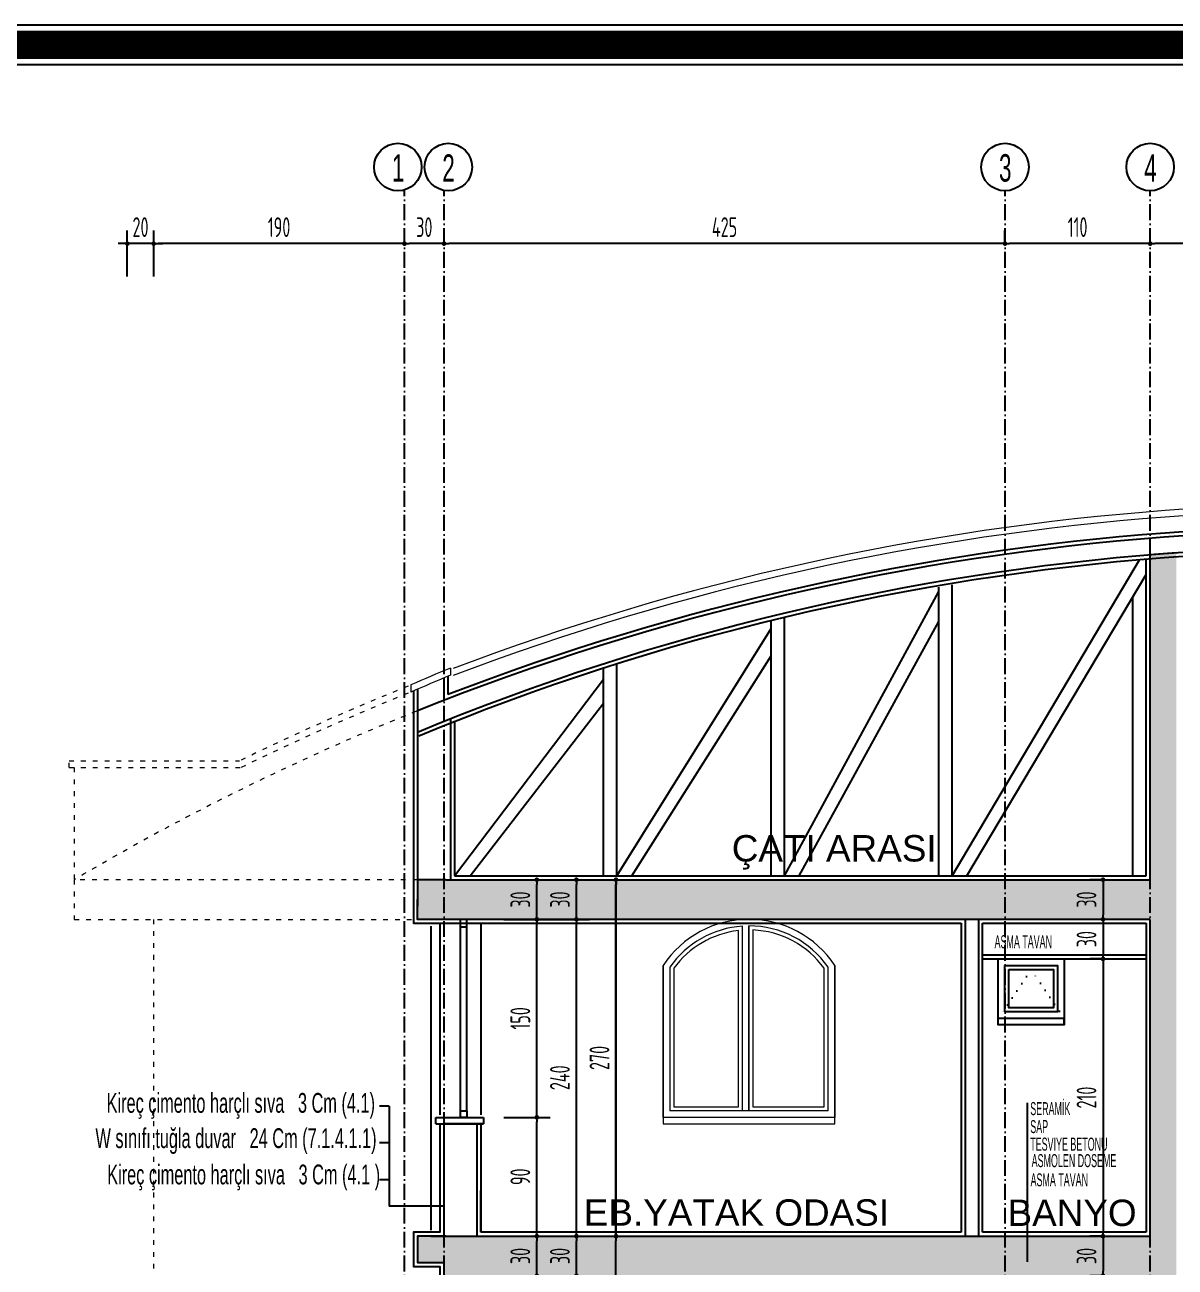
# Model space of a CAD drawing. Extents: x 41749 to 92598, y -24291 to 29432.
# Drawn here: x 71913 to 72785, y -22332 to -21391 of the extents above; entities that cross this region are included whole.
import ezdxf

# ---------------------------------------------------------------- set-up
doc = ezdxf.new("R2010")
doc.units = 0
doc.header["$MEASUREMENT"] = 0
doc.header["$PDMODE"] = 3
for name, pattern in [('ACAD_ISO03W100', [30, 12, -18]), ('ACAD_ISO10W100', [18, 12, -3, 0, -3]), ('DOT', [6.35, 0, -6.35])]:
    doc.linetypes.add(name, pattern=pattern)
doc.layers.get('0').update_dxf_attribs({"linetype": 'CONTINUOUS'})
doc.layers.get('Defpoints').update_dxf_attribs({"linetype": 'CONTINUOUS'})
for name, color, linetype in [('ADAKENARI', 7, 'CONTINUOUS'), ('AKS', 10, 'CONTINUOUS'), ('CAM', 12, 'CONTINUOUS'), ('DUVAR', 6, 'CONTINUOUS'), ('İÇ ÖLÇÜ', 95, 'CONTINUOUS'), ('KAPEN', 83, 'CONTINUOUS'), ('KOLON', 5, 'CONTINUOUS'), ('MAHAL', 21, 'CONTINUOUS'), ('MERBAS', 231, 'CONTINUOUS'), ('MERDIVEN', 3, 'CONTINUOUS'), ('OLCU', 3, 'CONTINUOUS'), ('P', 7, 'DOT'), ('SIVA', 7, 'CONTINUOUS'), ('SıVA', 7, 'CONTINUOUS'), ('tar', 12, 'CONTINUOUS'), ('YAZI', 7, 'CONTINUOUS')]:
    doc.layers.add(name, color=color, linetype=linetype)
for name, color, linetype, lineweight in [('KAPI-ACILIM1', 13, 'ACAD_ISO03W100', 20), ('KAPI-GOR', 153, 'CONTINUOUS', 15), ('Yazı 1_20', 7, 'CONTINUOUS', 25)]:
    doc.layers.add(name, color=color, linetype=linetype, lineweight=lineweight)
doc.styles.add('ARIALNARROW', font='ARIALN.TTF')
doc.styles.add('mahal', font='arial.ttf', dxfattribs={"height": 70})
doc.styles.add('OLCU', font='isocpeur.ttf', dxfattribs={"width": 0.59})
doc.dimstyles.new('OLCU3', dxfattribs={"dimscale": 0.5, "dimtxt": 30, "dimasz": 7, "dimexe": 20, "dimexo": 0, "dimgap": 10, "dimtad": 1, "dimdec": 4, "dimrnd": 0.5, "dimdsep": 46, "dimtxsty": 'OLCU', "dimblk1": 'DOT', "dimblk2": 'DOT', "dimsah": 1, "dimcen": 0.09, "dimclrt": 4, "dimadec": 0, "dimazin": 0, "dimtfac": 1, "dimtdec": 4, "dimtix": 1, "dimtmove": 2, "dimatfit": 3, "dimfxl": 0, "dimtolj": 1, "dimtzin": 0, "dimarcsym": 0})

# ---------------------------------------------------------------- blocks, each defined once
blk = doc.blocks.new('DOT')
at = {"color": 0, "linetype": 'ByBlock'}
blk.add_line((-0.5, 0), (-1, 0), dxfattribs=at)
at = {"color": 0, "linetype": 'ByBlock', "const_width": 0.5}
blk.add_lwpolyline([(-0.25, 0, 1), (0.25, 0, 1)], format="xyb", close=True, dxfattribs=at)
blk = doc.blocks.new('*D25')
at = {"layer": 'Defpoints', "color": 0, "transparency": 16777216}
for p in [(72292.62, -22308.23), (72300.89, -22308.23), (72248.4, -22338.23)]:
    blk.add_point(p, dxfattribs=at)
at = {"layer": 'İÇ ÖLÇÜ', "color": 0, "lineweight": -2, "transparency": 16777216}
for p, q in [((72300.77, -22308.23), (72310.89, -22308.23)), ((72300.89, -22334.73), (72300.89, -22311.73)), ((72300.77, -22338.23), (72310.89, -22338.23))]:
    blk.add_line(p, q, dxfattribs=at)
at = {"layer": 'İÇ ÖLÇÜ', "color": 0, "lineweight": -2, "transparency": 16777216, "xscale": 3.5, "yscale": 3.5, "zscale": 3.5}
for p, rotation in [((72300.89, -22308.23), 90), ((72300.89, -22338.23), 270)]:
    blk.add_blockref('DOT', p, dxfattribs=dict(at, rotation=rotation))
at = {"layer": 'İÇ ÖLÇÜ', "color": 4, "transparency": 16777216, "insert": (72288.39, -22323.23), "char_height": 15, "attachment_point": 5, "rotation": 90, "style": 'OLCU'}
blk.add_mtext('\\A1;30', dxfattribs=at)
blk = doc.blocks.new('*D26')
at = {"layer": 'Defpoints', "color": 0, "transparency": 16777216}
for p in [(72326.19, -22308.23), (72330.89, -22308.23), (72267.49, -22338.23)]:
    blk.add_point(p, dxfattribs=at)
at = {"layer": 'İÇ ÖLÇÜ', "color": 0, "lineweight": -2, "transparency": 16777216}
for p, q in [((72330.77, -22308.23), (72340.89, -22308.23)), ((72330.89, -22334.73), (72330.89, -22311.73)), ((72330.77, -22338.23), (72340.89, -22338.23))]:
    blk.add_line(p, q, dxfattribs=at)
at = {"layer": 'İÇ ÖLÇÜ', "color": 0, "lineweight": -2, "transparency": 16777216, "xscale": 3.5, "yscale": 3.5, "zscale": 3.5}
for p, rotation in [((72330.89, -22308.23), 90), ((72330.89, -22338.23), 270)]:
    blk.add_blockref('DOT', p, dxfattribs=dict(at, rotation=rotation))
at = {"layer": 'İÇ ÖLÇÜ', "color": 4, "transparency": 16777216, "insert": (72318.39, -22323.23), "char_height": 15, "attachment_point": 5, "rotation": 90, "style": 'OLCU'}
blk.add_mtext('\\A1;30', dxfattribs=at)
blk = doc.blocks.new('*D33')
at = {"layer": 'Defpoints', "color": 0, "transparency": 16777216}
for p in [(72267.49, -22068.23), (72330.89, -22068.23), (72267.49, -22308.23)]:
    blk.add_point(p, dxfattribs=at)
at = {"layer": 'İÇ ÖLÇÜ', "color": 0, "lineweight": -2, "transparency": 16777216}
for p, q in [((72305.89, -22068.23), (72340.89, -22068.23)), ((72330.89, -22304.73), (72330.89, -22071.73)), ((72305.89, -22308.23), (72340.89, -22308.23))]:
    blk.add_line(p, q, dxfattribs=at)
at = {"layer": 'İÇ ÖLÇÜ', "color": 0, "lineweight": -2, "transparency": 16777216, "xscale": 3.5, "yscale": 3.5, "zscale": 3.5}
for p, rotation in [((72330.89, -22068.23), 90), ((72330.89, -22308.23), 270)]:
    blk.add_blockref('DOT', p, dxfattribs=dict(at, rotation=rotation))
at = {"layer": 'İÇ ÖLÇÜ', "color": 4, "transparency": 16777216, "insert": (72318.39, -22188.23), "char_height": 15, "attachment_point": 5, "rotation": 90, "style": 'OLCU'}
blk.add_mtext('\\A1;240', dxfattribs=at)
blk = doc.blocks.new('*D34')
at = {"layer": 'Defpoints', "color": 0, "transparency": 16777216}
for p in [(72297.49, -22038.23), (72360.89, -22038.23), (72297.49, -22308.23)]:
    blk.add_point(p, dxfattribs=at)
at = {"layer": 'İÇ ÖLÇÜ', "color": 0, "lineweight": -2, "transparency": 16777216}
for p, q in [((72335.89, -22038.23), (72370.89, -22038.23)), ((72360.89, -22304.73), (72360.89, -22041.73)), ((72335.89, -22308.23), (72370.89, -22308.23))]:
    blk.add_line(p, q, dxfattribs=at)
at = {"layer": 'İÇ ÖLÇÜ', "color": 0, "lineweight": -2, "transparency": 16777216, "xscale": 3.5, "yscale": 3.5, "zscale": 3.5}
for p, rotation in [((72360.89, -22038.23), 90), ((72360.89, -22308.23), 270)]:
    blk.add_blockref('DOT', p, dxfattribs=dict(at, rotation=rotation))
at = {"layer": 'İÇ ÖLÇÜ', "color": 4, "transparency": 16777216, "insert": (72348.39, -22173.23), "char_height": 15, "attachment_point": 5, "rotation": 90, "style": 'OLCU'}
blk.add_mtext('\\A1;270', dxfattribs=at)
blk = doc.blocks.new('*D35')
at = {"layer": 'Defpoints', "color": 0, "transparency": 16777216}
for p in [(72244.92, -22218.23), (72300.89, -22218.23), (72237.49, -22308.23)]:
    blk.add_point(p, dxfattribs=at)
at = {"layer": 'İÇ ÖLÇÜ', "color": 0, "lineweight": -2, "transparency": 16777216}
for p, q in [((72275.89, -22218.23), (72310.89, -22218.23)), ((72300.89, -22304.73), (72300.89, -22221.73)), ((72275.89, -22308.23), (72310.89, -22308.23))]:
    blk.add_line(p, q, dxfattribs=at)
at = {"layer": 'İÇ ÖLÇÜ', "color": 0, "lineweight": -2, "transparency": 16777216, "xscale": 3.5, "yscale": 3.5, "zscale": 3.5}
for p, rotation in [((72300.89, -22218.23), 90), ((72300.89, -22308.23), 270)]:
    blk.add_blockref('DOT', p, dxfattribs=dict(at, rotation=rotation))
at = {"layer": 'İÇ ÖLÇÜ', "color": 4, "transparency": 16777216, "insert": (72288.39, -22263.23), "char_height": 15, "attachment_point": 5, "rotation": 90, "style": 'OLCU'}
blk.add_mtext('\\A1;90', dxfattribs=at)
blk = doc.blocks.new('*D36')
at = {"layer": 'Defpoints', "color": 0, "transparency": 16777216}
for p in [(72248.4, -22068.23), (72300.89, -22068.23), (72244.92, -22218.23)]:
    blk.add_point(p, dxfattribs=at)
at = {"layer": 'İÇ ÖLÇÜ', "color": 0, "lineweight": -2, "transparency": 16777216}
for p, q in [((72275.89, -22068.23), (72310.89, -22068.23)), ((72300.89, -22214.73), (72300.89, -22071.73)), ((72275.89, -22218.23), (72310.89, -22218.23))]:
    blk.add_line(p, q, dxfattribs=at)
at = {"layer": 'İÇ ÖLÇÜ', "color": 0, "lineweight": -2, "transparency": 16777216, "xscale": 3.5, "yscale": 3.5, "zscale": 3.5}
for p, rotation in [((72300.89, -22068.23), 90), ((72300.89, -22218.23), 270)]:
    blk.add_blockref('DOT', p, dxfattribs=dict(at, rotation=rotation))
at = {"layer": 'İÇ ÖLÇÜ', "color": 4, "transparency": 16777216, "insert": (72288.39, -22143.23), "char_height": 15, "attachment_point": 5, "rotation": 90, "style": 'OLCU'}
blk.add_mtext('\\A1;150', dxfattribs=at)
blk = doc.blocks.new('KASA-2')
for p, q in [((-0.5, -0.5), (-0.5, 0.5)), ((-0.5, 0.5), (0.5, 0.5)), ((0.5, 0.5), (0.5, -0.5)), ((0.5, -0.5), (-0.5, -0.5))]:
    blk.add_line(p, q)
blk = doc.blocks.new('*D37')
at = {"layer": 'Defpoints', "color": 0, "transparency": 16777216}
for p in [(72292.62, -22038.23), (72300.89, -22038.23), (72248.4, -22068.23)]:
    blk.add_point(p, dxfattribs=at)
at = {"layer": 'İÇ ÖLÇÜ', "color": 0, "lineweight": -2, "transparency": 16777216}
for p, q in [((72300.77, -22038.23), (72310.89, -22038.23)), ((72300.89, -22064.73), (72300.89, -22041.73)), ((72300.77, -22068.23), (72310.89, -22068.23))]:
    blk.add_line(p, q, dxfattribs=at)
at = {"layer": 'İÇ ÖLÇÜ', "color": 0, "lineweight": -2, "transparency": 16777216, "xscale": 3.5, "yscale": 3.5, "zscale": 3.5}
for p, rotation in [((72300.89, -22038.23), 90), ((72300.89, -22068.23), 270)]:
    blk.add_blockref('DOT', p, dxfattribs=dict(at, rotation=rotation))
at = {"layer": 'İÇ ÖLÇÜ', "color": 4, "transparency": 16777216, "insert": (72288.39, -22053.23), "char_height": 15, "attachment_point": 5, "rotation": 90, "style": 'OLCU'}
blk.add_mtext('\\A1;30', dxfattribs=at)
blk = doc.blocks.new('*D38')
at = {"layer": 'Defpoints', "color": 0, "transparency": 16777216}
for p in [(72326.19, -22038.23), (72330.89, -22038.23), (72267.49, -22068.23)]:
    blk.add_point(p, dxfattribs=at)
at = {"layer": 'İÇ ÖLÇÜ', "color": 0, "lineweight": -2, "transparency": 16777216}
for p, q in [((72330.77, -22038.23), (72340.89, -22038.23)), ((72330.89, -22064.73), (72330.89, -22041.73)), ((72330.77, -22068.23), (72340.89, -22068.23))]:
    blk.add_line(p, q, dxfattribs=at)
at = {"layer": 'İÇ ÖLÇÜ', "color": 0, "lineweight": -2, "transparency": 16777216, "xscale": 3.5, "yscale": 3.5, "zscale": 3.5}
for p, rotation in [((72330.89, -22038.23), 90), ((72330.89, -22068.23), 270)]:
    blk.add_blockref('DOT', p, dxfattribs=dict(at, rotation=rotation))
at = {"layer": 'İÇ ÖLÇÜ', "color": 4, "transparency": 16777216, "insert": (72318.39, -22053.23), "char_height": 15, "attachment_point": 5, "rotation": 90, "style": 'OLCU'}
blk.add_mtext('\\A1;30', dxfattribs=at)
blk = doc.blocks.new('*D74')
at = {"layer": 'Defpoints', "color": 0, "transparency": 16777216}
for p in [(72340.89, -22308.23), (72360.86, -22308.23), (72338.56, -22578.23)]:
    blk.add_point(p, dxfattribs=at)
at = {"layer": 'İÇ ÖLÇÜ', "color": 0, "lineweight": -2, "transparency": 16777216}
for p, q in [((72360.74, -22308.23), (72370.86, -22308.23)), ((72360.86, -22574.73), (72360.86, -22311.73)), ((72360.74, -22578.23), (72370.86, -22578.23))]:
    blk.add_line(p, q, dxfattribs=at)
at = {"layer": 'İÇ ÖLÇÜ', "color": 0, "lineweight": -2, "transparency": 16777216, "xscale": 3.5, "yscale": 3.5, "zscale": 3.5}
for p, rotation in [((72360.86, -22308.23), 90), ((72360.86, -22578.23), 270)]:
    blk.add_blockref('DOT', p, dxfattribs=dict(at, rotation=rotation))
at = {"layer": 'İÇ ÖLÇÜ', "color": 4, "transparency": 16777216, "insert": (72348.36, -22443.23), "char_height": 15, "attachment_point": 5, "rotation": 90, "style": 'OLCU'}
blk.add_mtext('\\A1;270', dxfattribs=at)
blk = doc.blocks.new('*D75')
at = {"layer": 'Defpoints', "color": 0, "transparency": 16777216}
for p in [(72340.89, -22038.23), (72360.86, -22038.23), (72338.56, -22308.23)]:
    blk.add_point(p, dxfattribs=at)
at = {"layer": 'İÇ ÖLÇÜ', "color": 0, "lineweight": -2, "transparency": 16777216}
for p, q in [((72360.74, -22038.23), (72370.86, -22038.23)), ((72360.86, -22304.73), (72360.86, -22041.73)), ((72360.74, -22308.23), (72370.86, -22308.23))]:
    blk.add_line(p, q, dxfattribs=at)
at = {"layer": 'İÇ ÖLÇÜ', "color": 0, "lineweight": -2, "transparency": 16777216, "xscale": 3.5, "yscale": 3.5, "zscale": 3.5}
for p, rotation in [((72360.86, -22038.23), 90), ((72360.86, -22308.23), 270)]:
    blk.add_blockref('DOT', p, dxfattribs=dict(at, rotation=rotation))
at = {"layer": 'İÇ ÖLÇÜ', "color": 4, "transparency": 16777216, "insert": (72348.36, -22173.23), "char_height": 15, "attachment_point": 5, "rotation": 90, "style": 'OLCU'}
blk.add_mtext('\\A1;270', dxfattribs=at)
blk = doc.blocks.new('*D84')
at = {"layer": 'Defpoints', "color": 0, "transparency": 16777216}
for p in [(72731.58, -22038.23), (72729.9, -22068.23), (72731.58, -22068.23)]:
    blk.add_point(p, dxfattribs=at)
at = {"layer": 'İÇ ÖLÇÜ', "color": 0, "lineweight": -2, "transparency": 16777216}
for p, q in [((72730.02, -22038.23), (72719.9, -22038.23)), ((72729.9, -22041.73), (72729.9, -22064.73)), ((72730.02, -22068.23), (72719.9, -22068.23))]:
    blk.add_line(p, q, dxfattribs=at)
at = {"layer": 'İÇ ÖLÇÜ', "color": 0, "lineweight": -2, "transparency": 16777216, "xscale": 3.5, "yscale": 3.5, "zscale": 3.5}
for p, rotation in [((72729.9, -22038.23), 90), ((72729.9, -22068.23), 270)]:
    blk.add_blockref('DOT', p, dxfattribs=dict(at, rotation=rotation))
at = {"layer": 'İÇ ÖLÇÜ', "color": 4, "transparency": 16777216, "insert": (72717.4, -22053.23), "char_height": 15, "attachment_point": 5, "rotation": 90, "style": 'OLCU'}
blk.add_mtext('\\A1;30', dxfattribs=at)
blk = doc.blocks.new('*D85')
at = {"layer": 'Defpoints', "color": 0, "transparency": 16777216}
for p in [(72731.58, -22068.23), (72729.9, -22098.23), (72738.94, -22098.23)]:
    blk.add_point(p, dxfattribs=at)
at = {"layer": 'İÇ ÖLÇÜ', "color": 0, "lineweight": -2, "transparency": 16777216}
for p, q in [((72730.02, -22068.23), (72719.9, -22068.23)), ((72729.9, -22071.73), (72729.9, -22094.73)), ((72730.02, -22098.23), (72719.9, -22098.23))]:
    blk.add_line(p, q, dxfattribs=at)
at = {"layer": 'İÇ ÖLÇÜ', "color": 0, "lineweight": -2, "transparency": 16777216, "xscale": 3.5, "yscale": 3.5, "zscale": 3.5}
for p, rotation in [((72729.9, -22068.23), 90), ((72729.9, -22098.23), 270)]:
    blk.add_blockref('DOT', p, dxfattribs=dict(at, rotation=rotation))
at = {"layer": 'İÇ ÖLÇÜ', "color": 4, "transparency": 16777216, "insert": (72717.4, -22083.23), "char_height": 15, "attachment_point": 5, "rotation": 90, "style": 'OLCU'}
blk.add_mtext('\\A1;30', dxfattribs=at)
blk = doc.blocks.new('*D86')
at = {"layer": 'Defpoints', "color": 0, "transparency": 16777216}
for p in [(72738.94, -22098.23), (72729.9, -22308.23), (72750.37, -22308.23)]:
    blk.add_point(p, dxfattribs=at)
at = {"layer": 'İÇ ÖLÇÜ', "color": 0, "lineweight": -2, "transparency": 16777216}
for p, q in [((72730.02, -22098.23), (72719.9, -22098.23)), ((72729.9, -22101.73), (72729.9, -22304.73)), ((72730.02, -22308.23), (72719.9, -22308.23))]:
    blk.add_line(p, q, dxfattribs=at)
at = {"layer": 'İÇ ÖLÇÜ', "color": 0, "lineweight": -2, "transparency": 16777216, "xscale": 3.5, "yscale": 3.5, "zscale": 3.5}
for p, rotation in [((72729.9, -22098.23), 90), ((72729.9, -22308.23), 270)]:
    blk.add_blockref('DOT', p, dxfattribs=dict(at, rotation=rotation))
at = {"layer": 'İÇ ÖLÇÜ', "color": 4, "transparency": 16777216, "insert": (72717.4, -22203.23), "char_height": 15, "attachment_point": 5, "rotation": 90, "style": 'OLCU'}
blk.add_mtext('\\A1;210', dxfattribs=at)
blk = doc.blocks.new('*D87')
at = {"layer": 'Defpoints', "color": 0, "transparency": 16777216}
for p in [(72731.58, -22308.23), (72729.9, -22338.23), (72731.58, -22338.23)]:
    blk.add_point(p, dxfattribs=at)
at = {"layer": 'İÇ ÖLÇÜ', "color": 0, "lineweight": -2, "transparency": 16777216}
for p, q in [((72730.02, -22308.23), (72719.9, -22308.23)), ((72729.9, -22311.73), (72729.9, -22334.73)), ((72730.02, -22338.23), (72719.9, -22338.23))]:
    blk.add_line(p, q, dxfattribs=at)
at = {"layer": 'İÇ ÖLÇÜ', "color": 0, "lineweight": -2, "transparency": 16777216, "xscale": 3.5, "yscale": 3.5, "zscale": 3.5}
for p, rotation in [((72729.9, -22308.23), 90), ((72729.9, -22338.23), 270)]:
    blk.add_blockref('DOT', p, dxfattribs=dict(at, rotation=rotation))
at = {"layer": 'İÇ ÖLÇÜ', "color": 4, "transparency": 16777216, "insert": (72717.4, -22323.23), "char_height": 15, "attachment_point": 5, "rotation": 90, "style": 'OLCU'}
blk.add_mtext('\\A1;30', dxfattribs=at)
blk = doc.blocks.new('*D1854')
at = {"layer": 'Defpoints', "color": 0, "transparency": 16777216}
for p in [(72765.62, -21556.42), (72765.62, -21556.42), (72945.62, -21556.42)]:
    blk.add_point(p, dxfattribs=at)
at = {"layer": 'OLCU', "color": 0, "lineweight": -2, "transparency": 16777216}
for p, q in [((72765.62, -21556.42), (72765.62, -21546.42)), ((72942.12, -21556.42), (72769.12, -21556.42)), ((72945.62, -21556.42), (72945.62, -21566.42))]:
    blk.add_line(p, q, dxfattribs=at)
at = {"layer": 'OLCU', "color": 0, "lineweight": -2, "transparency": 16777216, "xscale": 3.5, "yscale": 3.5, "zscale": 3.5, "rotation": 180}
blk.add_blockref('DOT', (72765.62, -21556.42), dxfattribs=at)
at = {"layer": 'OLCU', "color": 0, "lineweight": -2, "transparency": 16777216, "xscale": 3.5, "yscale": 3.5, "zscale": 3.5}
blk.add_blockref('DOT', (72945.62, -21556.42), dxfattribs=at)
at = {"layer": 'OLCU', "color": 4, "transparency": 16777216, "insert": (72855.62, -21543.92), "char_height": 15, "attachment_point": 5, "style": 'OLCU'}
blk.add_mtext('\\A1;180', dxfattribs=at)
blk = doc.blocks.new('*D1855')
at = {"layer": 'Defpoints', "color": 0, "transparency": 16777216}
for p in [(72655.62, -21556.42), (72655.62, -21556.42), (72765.62, -21556.42)]:
    blk.add_point(p, dxfattribs=at)
at = {"layer": 'OLCU', "color": 0, "lineweight": -2, "transparency": 16777216}
for p, q in [((72655.62, -21556.42), (72655.62, -21546.42)), ((72765.62, -21556.42), (72765.62, -21546.42)), ((72762.12, -21556.42), (72659.12, -21556.42))]:
    blk.add_line(p, q, dxfattribs=at)
at = {"layer": 'OLCU', "color": 0, "lineweight": -2, "transparency": 16777216, "xscale": 3.5, "yscale": 3.5, "zscale": 3.5, "rotation": 180}
blk.add_blockref('DOT', (72655.62, -21556.42), dxfattribs=at)
at = {"layer": 'OLCU', "color": 0, "lineweight": -2, "transparency": 16777216, "xscale": 3.5, "yscale": 3.5, "zscale": 3.5}
blk.add_blockref('DOT', (72765.62, -21556.42), dxfattribs=at)
at = {"layer": 'OLCU', "color": 4, "transparency": 16777216, "insert": (72710.62, -21543.92), "char_height": 15, "attachment_point": 5, "style": 'OLCU'}
blk.add_mtext('\\A1;110', dxfattribs=at)
blk = doc.blocks.new('*D1856')
at = {"layer": 'Defpoints', "color": 0, "transparency": 16777216}
for p in [(72230.62, -21556.42), (72230.62, -21556.42), (72655.62, -21556.42)]:
    blk.add_point(p, dxfattribs=at)
at = {"layer": 'OLCU', "color": 0, "lineweight": -2, "transparency": 16777216}
for p, q in [((72230.62, -21556.42), (72230.62, -21546.42)), ((72655.62, -21556.42), (72655.62, -21546.42)), ((72652.12, -21556.42), (72234.12, -21556.42))]:
    blk.add_line(p, q, dxfattribs=at)
at = {"layer": 'OLCU', "color": 0, "lineweight": -2, "transparency": 16777216, "xscale": 3.5, "yscale": 3.5, "zscale": 3.5, "rotation": 180}
blk.add_blockref('DOT', (72230.62, -21556.42), dxfattribs=at)
at = {"layer": 'OLCU', "color": 0, "lineweight": -2, "transparency": 16777216, "xscale": 3.5, "yscale": 3.5, "zscale": 3.5}
blk.add_blockref('DOT', (72655.62, -21556.42), dxfattribs=at)
at = {"layer": 'OLCU', "color": 4, "transparency": 16777216, "insert": (72443.12, -21543.92), "char_height": 15, "attachment_point": 5, "style": 'OLCU'}
blk.add_mtext('\\A1;425', dxfattribs=at)
blk = doc.blocks.new('*D1857')
at = {"layer": 'Defpoints', "color": 0, "transparency": 16777216}
for p in [(72200.62, -21556.42), (72200.62, -21556.42), (72230.62, -21556.42)]:
    blk.add_point(p, dxfattribs=at)
at = {"layer": 'OLCU', "color": 0, "lineweight": -2, "transparency": 16777216}
for p, q in [((72200.62, -21556.42), (72200.62, -21546.42)), ((72230.62, -21556.42), (72230.62, -21546.42)), ((72227.12, -21556.42), (72204.12, -21556.42))]:
    blk.add_line(p, q, dxfattribs=at)
at = {"layer": 'OLCU', "color": 0, "lineweight": -2, "transparency": 16777216, "xscale": 3.5, "yscale": 3.5, "zscale": 3.5, "rotation": 180}
blk.add_blockref('DOT', (72200.62, -21556.42), dxfattribs=at)
at = {"layer": 'OLCU', "color": 0, "lineweight": -2, "transparency": 16777216, "xscale": 3.5, "yscale": 3.5, "zscale": 3.5}
blk.add_blockref('DOT', (72230.62, -21556.42), dxfattribs=at)
at = {"layer": 'OLCU', "color": 4, "transparency": 16777216, "insert": (72215.62, -21543.92), "char_height": 15, "attachment_point": 5, "style": 'OLCU'}
blk.add_mtext('\\A1;30', dxfattribs=at)
blk = doc.blocks.new('*D1858')
at = {"layer": 'Defpoints', "color": 0, "transparency": 16777216}
for p in [(72010.62, -21556.42), (72200.62, -21556.42), (72010.62, -22214.7)]:
    blk.add_point(p, dxfattribs=at)
at = {"layer": 'OLCU', "color": 0, "lineweight": -2, "transparency": 16777216}
for p, q in [((72010.62, -21581.42), (72010.62, -21546.42)), ((72200.62, -21556.42), (72200.62, -21546.42)), ((72197.12, -21556.42), (72014.12, -21556.42))]:
    blk.add_line(p, q, dxfattribs=at)
at = {"layer": 'OLCU', "color": 0, "lineweight": -2, "transparency": 16777216, "xscale": 3.5, "yscale": 3.5, "zscale": 3.5, "rotation": 180}
blk.add_blockref('DOT', (72010.62, -21556.42), dxfattribs=at)
at = {"layer": 'OLCU', "color": 0, "lineweight": -2, "transparency": 16777216, "xscale": 3.5, "yscale": 3.5, "zscale": 3.5}
blk.add_blockref('DOT', (72200.62, -21556.42), dxfattribs=at)
at = {"layer": 'OLCU', "color": 4, "transparency": 16777216, "insert": (72105.62, -21543.92), "char_height": 15, "attachment_point": 5, "style": 'OLCU'}
blk.add_mtext('\\A1;190', dxfattribs=at)
blk = doc.blocks.new('*D1859')
at = {"layer": 'Defpoints', "color": 0, "transparency": 16777216}
for p in [(71990.62, -21556.42), (71990.62, -22214.7), (72010.62, -22214.7)]:
    blk.add_point(p, dxfattribs=at)
at = {"layer": 'OLCU', "color": 0, "lineweight": -2, "transparency": 16777216}
for p, q in [((71990.62, -21581.42), (71990.62, -21546.42)), ((72010.62, -21581.42), (72010.62, -21546.42)), ((71987.12, -21556.42), (71983.62, -21556.42)), ((72010.62, -21556.42), (71990.62, -21556.42)), ((72014.12, -21556.42), (72017.62, -21556.42))]:
    blk.add_line(p, q, dxfattribs=at)
at = {"layer": 'OLCU', "color": 0, "lineweight": -2, "transparency": 16777216, "xscale": 3.5, "yscale": 3.5, "zscale": 3.5}
blk.add_blockref('DOT', (71990.62, -21556.42), dxfattribs=at)
at = {"layer": 'OLCU', "color": 0, "lineweight": -2, "transparency": 16777216, "xscale": 3.5, "yscale": 3.5, "zscale": 3.5, "rotation": 180}
blk.add_blockref('DOT', (72010.62, -21556.42), dxfattribs=at)
at = {"layer": 'OLCU', "color": 4, "transparency": 16777216, "insert": (72000.62, -21543.92), "char_height": 15, "attachment_point": 5, "style": 'OLCU'}
blk.add_mtext('\\A1;20', dxfattribs=at)

msp = doc.modelspace()

# ---------------------------------------------------------------- hatches: boundary and pattern name
at = {"layer": 'tar'}
h = msp.add_hatch(dxfattribs=at)
h.set_pattern_fill('ANSI33', color=256, scale=40, style=0)
h.paths.add_polyline_path([(73355.47336, -23448.22794), (73335.47336, -23448.22794), (73335.47336, -23668.22794), (73355.47336, -23668.22794)], flags=16)
h.paths.add_polyline_path([(73890.47336, -22038.22794), (73335.47336, -22038.22794), (73335.47336, -22068.22794), (73850.47341, -22068.22792), (73850.47349, -22068.22787), (73890.47345, -22068.22798)])
h.paths.add_polyline_path([(73335.47336, -22104.50656), (73335.47336, -22088.85294), (73278.92352, -22088.85294), (73278.92352, -22105.72794), (73239.85133, -22105.72794), (73239.85133, -22122.60294), (73215.47336, -22122.60294), (73215.47336, -22139.47794), (73190.47336, -22139.47794), (73190.47336, -22156.35294), (73165.47336, -22156.35294), (73165.47336, -22173.22794), (73140.47336, -22173.22794), (73140.47336, -22190.10294), (73115.47336, -22190.10294), (73115.47336, -22206.97794), (73090.47336, -22206.97794), (73090.47336, -22223.85294), (73061.09539, -22223.85294), (73061.09539, -22240.72794), (73022.0232, -22240.72794), (73022.0232, -22257.60294), (72965.47336, -22257.60294), (72965.47336, -22272.60294), (73025.12398, -22272.60294), (73067.82647, -22254.16003), (73098.41545, -22236.58942), (73123.86545, -22219.41067), (73148.86545, -22202.53567), (73173.86545, -22185.66067), (73198.86545, -22168.78567), (73223.93842, -22151.86141), (73247.16506, -22135.78339), (73284.05961, -22119.8489)], flags=17)
h.paths.add_polyline_path([(73850.47324, -22308.22794), (73829.09812, -22308.22794), (73335.47336, -22308.22794), (73335.47336, -22338.22794), (73830.47338, -22338.22792), (73830.47338, -22328.22785), (73850.47324, -22328.22794)])
h.paths.add_polyline_path([(73335.47336, -22358.85294), (73278.92352, -22358.85294), (73278.92352, -22375.72794), (73239.85133, -22375.72794), (73239.85133, -22392.60294), (73215.47336, -22392.60294), (73215.47336, -22409.47794), (73190.47336, -22409.47794), (73190.47336, -22426.35294), (73165.47336, -22426.35294), (73165.47336, -22443.22794), (73140.47336, -22443.22794), (73140.47336, -22460.10294), (73115.47336, -22460.10294), (73115.47336, -22476.97794), (73090.47336, -22476.97794), (73090.47336, -22493.85294), (73061.09539, -22493.85294), (73061.09539, -22510.72794), (73022.0232, -22510.72794), (73022.0232, -22527.60294), (72965.47336, -22527.60294), (72965.47336, -22542.60294), (73025.12398, -22542.60294), (73067.82647, -22524.16003), (73098.41545, -22506.58942), (73123.86545, -22489.41067), (73148.86545, -22472.53567), (73173.86545, -22455.66067), (73198.86545, -22438.78567), (73223.93842, -22421.86141), (73247.16506, -22405.78339), (73284.05961, -22389.8489), (73335.47336, -22374.50656)], flags=17)
h.paths.add_polyline_path([(73223.93842, -22691.86141), (73247.16506, -22675.78339), (73284.05961, -22659.8489), (73335.47336, -22644.50656), (73335.47336, -22628.85294), (73278.92352, -22628.85294), (73278.92352, -22645.72794), (73239.85133, -22645.72794), (73239.85133, -22662.60294), (73215.47336, -22662.60294), (73215.47336, -22679.47794), (73190.47336, -22679.47794), (73190.47336, -22696.35294), (73165.47336, -22696.35294), (73165.47336, -22713.22794), (73140.47336, -22713.22794), (73140.47336, -22730.10294), (73115.47336, -22730.10294), (73115.47336, -22746.97794), (73090.47336, -22746.97794), (73090.47336, -22763.85294), (73061.09539, -22763.85294), (73061.09539, -22780.72794), (73022.0232, -22780.72794), (73022.0232, -22797.60294), (72965.47336, -22797.60294), (72965.47336, -22812.60294), (73025.12398, -22812.60294), (73067.82647, -22794.16003), (73098.41545, -22776.58942), (73123.86545, -22759.41067), (73148.86545, -22742.53567), (73173.86545, -22725.66067), (73198.86545, -22708.78567)], flags=17)
h.paths.add_polyline_path([(73850.47324, -22578.22794), (73829.09812, -22578.22794), (73335.47336, -22578.22794), (73335.47336, -22608.22794), (73830.47338, -22608.22792), (73830.47338, -22598.22785), (73850.47324, -22598.22794)])
h.paths.add_polyline_path([(73850.47324, -22848.22794), (73829.09812, -22848.22794), (73335.47336, -22848.22794), (73335.47336, -22878.22794), (73830.47338, -22878.22792), (73830.47338, -22868.22785), (73850.47324, -22868.22794)])
h.paths.add_polyline_path([(73198.86545, -22978.78567), (73223.93842, -22961.86141), (73247.16506, -22945.78339), (73284.05961, -22929.8489), (73335.47336, -22914.50656), (73335.47336, -22898.85294), (73278.92352, -22898.85294), (73278.92352, -22915.72794), (73239.85133, -22915.72794), (73239.85133, -22932.60294), (73215.47336, -22932.60294), (73215.47336, -22949.47794), (73190.47336, -22949.47794), (73190.47336, -22966.35294), (73165.47336, -22966.35294), (73165.47336, -22983.22794), (73140.47336, -22983.22794), (73140.47336, -23000.10294), (73115.47336, -23000.10294), (73115.47336, -23016.97794), (73090.47336, -23016.97794), (73090.47336, -23033.85294), (73061.09539, -23033.85294), (73061.09539, -23050.72794), (73022.0232, -23050.72794), (73022.0232, -23067.60294), (72965.47336, -23067.60294), (72965.47336, -23082.60294), (73025.12398, -23082.60294), (73067.82647, -23064.16003), (73098.41545, -23046.58942), (73123.86545, -23029.41067), (73148.86545, -23012.53567), (73173.86545, -22995.66067)], flags=17)
h.paths.add_polyline_path([(73840.47324, -23118.22794), (73829.09812, -23118.22794), (73335.47336, -23118.22794), (73335.47336, -23148.22794), (73840.47336, -23148.22792), (73840.47336, -23138.22794), (73840.47324, -23138.22794)])
h.paths.add_polyline_path([(73830.47336, -23918.22794), (72015.47336, -23918.22794), (72015.47336, -23968.22794), (71665.95223, -23968.22794), (71665.95223, -23698.22794), (71640.95224, -23698.22794), (71640.95225, -23918.22794), (71640.95223, -23918.22794), (71640.95223, -24018.22794), (72045.47336, -24018.22794), (73830.47336, -24018.22794)])
h.paths.add_polyline_path([(71665.95224, -23668.22794), (71640.95223, -23668.22794), (71640.95223, -23698.22794), (71665.95223, -23698.22794)])
h.paths.add_polyline_path([(72765.47336, -23148.22794), (72765.47336, -23574.47794), (72671.29231, -23574.47794), (72671.29231, -23558.85294), (72655.47336, -23558.85294), (72655.47336, -23543.22794), (72639.65441, -23543.22794), (72639.65441, -23527.60294), (72545.47336, -23527.60294), (72545.47336, -23537.60294), (72619.72941, -23537.60294), (72667.18626, -23584.47794), (72765.47336, -23584.47794), (72765.47336, -23918.22794), (72785.47336, -23918.22794), (72785.47336, -23783.22794), (72945.47336, -23783.22794), (72945.47336, -23918.22794), (72965.47336, -23918.22794), (72965.47336, -23683.22794), (73335.47336, -23683.22794), (73335.47336, -23698.22794), (73830.47336, -23698.22794), (73830.47336, -23668.22794), (72965.47336, -23668.22794), (72965.47336, -23535.37079), (73022.81866, -23535.37079), (73067.04782, -23509.94101), (73084.40105, -23490.75214), (73093.03785, -23475.20345), (73116.02036, -23462.26272), (73152.83084, -23434.8946), (73335.47336, -23434.8946), (73335.47336, -23448.22794), (73830.47336, -23448.22794), (73830.47336, -23418.22794), (73135.47336, -23418.22794), (73135.47336, -23436.08508), (73110.47336, -23436.08508), (73110.47336, -23453.94222), (73085.47336, -23453.94222), (73085.47336, -23471.79936), (73076.21556, -23471.79936), (73076.21556, -23489.65651), (73061.14326, -23489.65651), (73061.14326, -23507.51365), (73020.83289, -23507.51365), (73020.83289, -23525.37079), (72965.47336, -23525.37079), (72965.47336, -23330.22794), (73009.71206, -23330.22794), (73070.18076, -23305.87107), (73087.47183, -23286.81146), (73100.52171, -23274.55679), (73198.79386, -23209.04202), (73226.8201, -23185.35787), (73237.00358, -23177.02472), (73248.75557, -23169.07073), (73284.0037, -23147.03525), (73335.47336, -23133.86584), (73335.47336, -23118.22794), (73294.74121, -23118.22794), (73294.74121, -23134.8946), (73242.33457, -23134.8946), (73242.33457, -23151.56127), (73224.26255, -23151.56127), (73224.26255, -23168.22794), (73215.47336, -23168.22794), (73215.47336, -23184.8946), (73190.47336, -23184.8946), (73190.47336, -23201.56127), (73165.47336, -23201.56127), (73165.47336, -23218.22794), (73140.47336, -23218.22794), (73140.47336, -23234.8946), (73115.47336, -23234.8946), (73115.47336, -23251.56127), (73090.47336, -23251.56127), (73090.47336, -23268.22794), (73076.68417, -23268.22794), (73076.68417, -23284.8946), (73058.61215, -23284.8946), (73058.61215, -23301.56127), (73006.20551, -23301.56127), (73006.20551, -23318.22794), (72965.47336, -23318.22794), (72965.47336, -21788.40603), (72945.47336, -21788.40603), (72945.47336, -23768.22794), (72785.47336, -23768.22794), (72785.47336, -21790.68641), (72765.47336, -21792.22363), (72765.47336, -22038.22794), (72210.47336, -22038.22794), (72210.47336, -22068.22789), (72765.47336, -22068.22794), (72765.47336, -22308.22794), (72210.47336, -22308.22794), (72210.47336, -22328.22794), (72230.4733, -22328.22785), (72230.4733, -22338.22794), (72765.47336, -22338.22794), (72765.47336, -22578.22794), (72210.47336, -22578.22794), (72210.47336, -22598.22794), (72230.4733, -22598.22785), (72230.4733, -22608.22794), (72765.47336, -22608.22794), (72765.47336, -22848.22794), (72210.47336, -22848.22794), (72210.47336, -22868.22794), (72230.4733, -22868.22785), (72230.4733, -22878.22794), (72765.47336, -22878.22794), (72765.47336, -23118.22794), (72220.47336, -23118.22794), (72010.47336, -23118.22793), (72010.47336, -23148.22798)])
h.paths.add_polyline_path([(72545.47336, -23448.22794), (72545.47336, -23418.22794), (71640.95223, -23418.22794), (71640.95223, -23448.22794)])
h.paths.add_polyline_path([(72545.47336, -23698.22794), (72545.47336, -23668.22794), (72015.47336, -23668.22794), (72015.47336, -23698.22794)], flags=17)

# ---------------------------------------------------------------- linework, layer by layer
for p, q in [((72189.10053, -22209.8572), (72181.67582, -22209.8572)), ((72189.10053, -22209.8572), (72189.11381, -22285.42782)), ((72189.10615, -22237.59342), (72181.67582, -22237.59342)), ((72189.11181, -22265.56177), (72181.67582, -22265.56177)), ((72230.47324, -22285.42782), (72189.11381, -22285.42782))]:
    msp.add_line(p, q)
at = {"layer": 'ADAKENARI'}
msp.add_line((72220.47336, -22073.48965), (72220.47336, -22303.74441), dxfattribs=at)
msp.add_lwpolyline([(72227.47324, -22241.22794), (72227.47324, -22305.22794), (72207.47336, -22305.22794), (72207.47336, -22308.22794)], dxfattribs=at)
at = {"layer": 'AKS', "linetype": 'ACAD_ISO10W100'}
for p, q in [((72200.62189, -24018.22794), (72200.62189, -21516.41996)), ((72230.62189, -24018.22794), (72230.62189, -21516.41996)), ((72655.62189, -24018.22794), (72655.62189, -21516.41996)), ((72765.62189, -24018.22794), (72765.62189, -21516.41996))]:
    msp.add_line(p, q, dxfattribs=at)
at = {"layer": 'CAM'}
for p, q in [((72227.47325, -22071.22794), (72227.47324, -22216.39156)), ((72258.47325, -22071.22794), (72258.47324, -22216.39156))]:
    msp.add_line(p, q, dxfattribs=at)
at = {"layer": 'DUVAR'}
for p, q in [((72230.47336, -21885.40439), (72230.47336, -21901.68113)), ((72210.47336, -21893.93183), (72210.47336, -21910.29419)), ((72235.47336, -21915.85348), (72235.47336, -22038.22794)), ((72210.47336, -21926.68317), (72210.47336, -22038.22794)), ((72625.47336, -22068.22794), (72625.47336, -22308.22794)), ((72635.47336, -22068.22794), (72635.47336, -22308.22794)), ((72230.47324, -22223.22794), (72230.47329, -22308.22794)), ((72230.47324, -22223.22794), (72255.47324, -22223.22794)), ((72230.47324, -22223.22794), (72230.47324, -22223.22794)), ((72230.47324, -22223.22796), (72230.47324, -22308.22794)), ((72255.47324, -22223.22794), (72255.47324, -22308.22794))]:
    msp.add_line(p, q, dxfattribs=at)
at = {"layer": 'İÇ ÖLÇÜ'}
for p, q in [((72700.47335, -22143.22792), (72650.47335, -22143.22792)), ((72700.47335, -22148.22792), (72700.47335, -22143.22792))]:
    msp.add_line(p, q, dxfattribs=at)
for points in [[(72650.47335, -22098.22792), (72700.47335, -22098.22792), (72700.47335, -22148.22792), (72650.47335, -22148.22792), (72650.47335, -22098.22792)], [(72655.47335, -22103.22792), (72695.47335, -22103.22792), (72695.47335, -22138.22792), (72655.47335, -22138.22792)], [(72658.47335, -22106.22792), (72692.47335, -22106.22792), (72692.47335, -22135.22792), (72658.47335, -22135.22792)]]:
    msp.add_lwpolyline(points, close=True, dxfattribs=at)
at = {"layer": 'KAPEN'}
for p, q in [((72242.97324, -22213.22794), (72242.97325, -22068.22794)), ((72242.97325, -22073.81135), (72247.97325, -22073.81135)), ((72242.97325, -22073.81135), (72247.97325, -22073.81135)), ((72247.97324, -22213.22794), (72247.97325, -22068.22794))]:
    msp.add_line(p, q, dxfattribs=at)
at = {"layer": 'KAPI-ACILIM1', "linetype": 'ACAD_ISO03W100', "ltscale": 0.3}
for p, q in [((71946.47336, -21948.22794), (72075.65723, -21948.22794)), ((71946.47336, -21953.22794), (71946.47336, -21948.22794)), ((71946.47336, -21953.22794), (71950.47336, -21953.22794)), ((71946.47336, -21953.22794), (72076.81195, -21953.22794)), ((71950.47336, -21953.22794), (71950.47336, -22038.22794)), ((72010.47336, -22068.22797), (72010.47336, -23094.37747))]:
    msp.add_line(p, q, dxfattribs=at)
msp.add_lwpolyline([(72210.47336, -22038.22794), (71950.47348, -22038.22794), (71950.4734, -22068.22798), (72205.84595, -22068.22787)], dxfattribs=at)
for radius, start, end in [(1907.78302, 59.43978808, 120.56021192), (1927.78302, 111.83500829, 115.99112769), (1922.78302, 111.89471886, 116.02549187)]:
    msp.add_arc((72920.47336, -23681.03868), radius, start, end, dxfattribs=at)
at = {"layer": 'KAPI-GOR'}
for p, q in [((72235.47336, -21877.90397), (72235.47336, -21883.31734)), ((72205.47336, -21890.65329), (72205.47336, -21896.10886)), ((72461.62188, -22073.22794), (72461.62188, -22213.22794)), ((72521.62188, -22213.22794), (72401.62188, -22213.22794)), ((72526.62188, -22218.22794), (72396.62188, -22218.22794))]:
    msp.add_line(p, q, dxfattribs=at)
for points in [[(72456.62188, -22213.22794), (72456.62188, -22073.42355)], [(72461.62188, -22213.22794), (72461.62188, -22073.22794)], [(72461.62188, -22073.22794), (72461.62188, -22213.22794)], [(72461.62188, -22073.22794), (72461.62188, -22213.22794)], [(72453.62188, -22210.22794), (72453.62188, -22076.7548)], [(72464.62188, -22076.30175), (72464.62188, -22210.22794)], [(72396.62188, -22218.22794), (72396.62188, -22103.15449)], [(72396.62188, -22103.15449), (72396.62188, -22223.22794), (72526.62188, -22223.22794), (72526.62188, -22103.15449)], [(72526.62188, -22103.15449), (72526.62188, -22218.22794)], [(72401.62188, -22104.5018), (72401.62188, -22213.22794)], [(72404.62188, -22105.3375), (72404.62188, -22210.22794), (72453.62188, -22210.22794)], [(72464.62188, -22210.22794), (72518.62188, -22210.22794), (72518.62188, -22105.3375)], [(72521.62188, -22213.22794), (72521.62188, -22104.5018)]]:
    msp.add_lwpolyline(points, dxfattribs=at)
for centre, radius, start, end in [((72920.47336, -23681.03868), 1927.78302, 77.78415502, 110.74817524), ((72920.47336, -23681.03868), 1922.78302, 77.75189676, 110.8046283), ((72920.47336, -23531.42586), 1789.79318, 112.50262662, 113.54614346), ((72920.47336, -23531.42586), 1784.79318, 112.56913707, 113.61610802), ((72461.62188, -22146.17528), 77.94735, 33.49891918, 146.50108082), ((72461.58115, -22146.4067), 73.15145, 93.88732281, 145.05070992), ((72461.93538, -22145.81945), 72.59219, 34.69270748, 90.2474421), ((72461.80903, -22147.0825), 70.80264, 96.64015312, 143.87161105), ((72461.7542, -22146.36685), 70.12376, 35.80999195, 87.65625567)]:
    msp.add_arc(centre, radius, start, end, dxfattribs=at)
at = {"layer": 'KOLON'}
for p, q in [((72765.47336, -21792.22363), (72765.47336, -22038.22794)), ((72765.47336, -21792.22363), (72765.47336, -22038.22794)), ((72210.47334, -22063.22784), (72210.47334, -22053.22773)), ((72765.47336, -22068.22794), (72765.47336, -22308.22794)), ((72765.47336, -22068.22794), (72765.47336, -22308.22794))]:
    msp.add_line(p, q, dxfattribs=at)
for points in [[(72231.84848, -22038.22794), (72210.47336, -22038.22794), (72210.47336, -22058.22794), (72210.47336, -22058.22789)], [(72231.84848, -22038.22794), (72765.47336, -22038.22794)], [(72765.47336, -22068.22794), (72210.47336, -22068.22789), (72210.47336, -22058.22789)], [(72231.84848, -22308.22794), (72210.47336, -22308.22794), (72210.47336, -22328.22794), (72230.4733, -22328.22789)], [(72231.84848, -22308.22794), (72210.47336, -22308.22794), (72210.47336, -22328.22794), (72230.47322, -22328.22785)], [(72220.47336, -22308.22794), (72765.47336, -22308.22794)], [(72231.84848, -22308.22794), (72765.47336, -22308.22794)], [(72231.84848, -22308.22794), (72765.47336, -22308.22794)], [(72230.4733, -22328.22789), (72230.4733, -22338.22794), (72765.47336, -22338.22794)]]:
    msp.add_lwpolyline(points, dxfattribs=at)
at = {"layer": 'MAHAL'}
for p, q in [((72638.47336, -22095.22792), (72762.47336, -22095.22791)), ((72638.47336, -22098.22792), (72762.47336, -22098.22791))]:
    msp.add_line(p, q, dxfattribs=at)
at = {"layer": 'MERBAS'}
for points in [[(70882.32763, -24290.68394), (70882.32763, -21390.68394), (77052.0777, -21390.68394), (77052.0777, -24290.68394)], [(70887.32763, -24285.68394), (70887.32763, -21395.68394), (77047.0777, -21395.68394), (77047.0777, -24285.68394)], [(70907.32763, -24265.68394), (70907.32763, -21415.68394), (77027.0777, -21415.68394), (77027.0777, -24265.68394)], [(70912.32763, -24260.68394), (70912.32763, -21420.68394), (77022.0777, -21420.68394), (77022.0777, -24260.68394)]]:
    msp.add_lwpolyline(points, close=True, dxfattribs=at)
at = {"layer": 'MERBAS', "const_width": 20}
msp.add_lwpolyline([(70897.32763, -24275.68394), (70897.32763, -21405.68394), (77037.0777, -21405.68394), (77037.0777, -24275.68394)], close=True, dxfattribs=at)
at = {"layer": 'MERDIVEN', "ltscale": 0.6}
for p, q in [((72615.47336, -22035.22794), (72757.45034, -21795.91315)), ((72626.77266, -22035.22794), (72762.47336, -21807.02426)), ((72488.47336, -22035.22794), (72605.47336, -21819.78162)), ((72605.47336, -22035.22794), (72605.47336, -21816.732)), ((72615.47336, -22035.22794), (72615.47336, -21814.93718)), ((72752.47336, -22035.22794), (72752.47336, -21823.84095)), ((72488.47336, -22035.22794), (72488.47336, -21839.53281)), ((72361.47336, -22035.22794), (72478.47336, -21847.90597)), ((72478.47336, -22035.22794), (72478.47336, -21841.95532)), ((72499.59884, -22035.22794), (72605.47336, -21842.59801)), ((72372.89742, -22035.22794), (72478.47336, -21868.58859)), ((72351.47336, -22035.22794), (72351.47336, -21877.97261)), ((72361.47336, -22035.22794), (72361.47336, -21874.7763)), ((72238.47336, -22035.22794), (72351.47336, -21886.21143)), ((72250.40696, -22035.22794), (72351.47336, -21904.53599)), ((72210.47336, -21910.29419), (72210.47336, -21926.68317))]:
    msp.add_line(p, q, dxfattribs=at)
for centre, radius, start, end in [((72920.47336, -23681.03868), 1907.78302, 76.8198624, 111.8488748), ((72916.72258, -23629.17406), 1843.16662, 76.22900294, 112.53028184)]:
    msp.add_arc(centre, radius, start, end, dxfattribs=at)
at = {"layer": 'P'}
msp.add_lwpolyline([(72700.47335, -22143.22792), (72675.47335, -22106.22792), (72650.47335, -22143.22792)], dxfattribs=at)
at = {"layer": 'SIVA'}
for p, q in [((72258.4733, -22071.22794), (72622.47336, -22071.22794)), ((72622.47336, -22071.22794), (72622.47336, -22305.22794)), ((72638.47336, -22305.22794), (72638.47336, -22071.22794)), ((72638.47336, -22071.22794), (72762.47336, -22071.22794)), ((72762.47336, -22071.22794), (72762.47336, -22305.22794)), ((72258.47324, -22305.22794), (72258.47324, -22273.72023)), ((72622.47336, -22305.22794), (72258.47324, -22305.22794)), ((72762.47336, -22305.22794), (72638.47336, -22305.22794))]:
    msp.add_line(p, q, dxfattribs=at)
at = {"layer": 'SıVA'}
for p, q in [((72762.47336, -22035.22794), (72762.47336, -21795.48369)), ((72762.47336, -22035.22794), (72762.47336, -21803.36776)), ((72207.47336, -21895.23587), (72207.47336, -22038.22794)), ((72238.47336, -21917.84123), (72238.47336, -22035.22794)), ((72238.47336, -22035.22794), (72762.47336, -22035.22794)), ((72207.97329, -22071.22794), (72242.97325, -22071.22794)), ((72247.97325, -22071.22794), (72258.47325, -22071.22794)), ((72258.47324, -22071.22794), (72258.47325, -22071.22794)), ((72224.37677, -22218.22794), (72260.47324, -22218.22794)), ((72224.37677, -22223.22794), (72224.37677, -22218.22794)), ((72224.37677, -22223.22794), (72260.47324, -22223.22794)), ((72227.47324, -22223.22794), (72227.47324, -22241.22794)), ((72260.47324, -22223.22794), (72230.47324, -22223.22794)), ((72258.47324, -22223.22794), (72258.47324, -22305.22794)), ((72260.47324, -22218.22794), (72260.47324, -22223.22794)), ((72227.47324, -22241.22794), (72227.47324, -22241.22794))]:
    msp.add_line(p, q, dxfattribs=at)
for points in [[(72233.47336, -21884.15002), (72233.47336, -21898.02921)], [(72207.47336, -22038.22794), (72207.47336, -22061.22794), (72207.47336, -22061.2279), (72207.47327, -22071.22783), (72255.47325, -22071.22794)], [(72207.47336, -22308.22794), (72207.47336, -22331.22794), (72227.4733, -22331.2279), (72227.4733, -22341.22794), (72622.47336, -22341.22794)], [(72207.47336, -22308.22794), (72207.47336, -22331.22794), (72227.47322, -22331.22785)]]:
    msp.add_lwpolyline(points, dxfattribs=at)
for centre, radius, start, end in [((72920.47336, -23681.03868), 1910.78302, 77.54818931, 111.0718545), ((72916.72258, -23629.17406), 1840.16662, 76.22900294, 112.53028184)]:
    msp.add_arc(centre, radius, start, end, dxfattribs=at)
at = {"layer": 'tar'}
msp.add_line((72785.47336, -21790.68641), (72765.47336, -21792.22363), dxfattribs=at)
at = {"layer": 'YAZI'}
for centre in [(72195.62189, -21498.41996), (72233.82793, -21498.41996), (72655.62189, -21498.41996), (72765.62189, -21498.41996)]:
    msp.add_circle(centre, 18, dxfattribs=at)
at = {"layer": 'Yazı 1_20'}
msp.add_line((72672.78018, -22327.62442), (72672.78018, -22207.24598), dxfattribs=at)

# ---------------------------------------------------------------- block references
at = {"layer": 'KAPEN', "xscale": 5, "yscale": 5, "zscale": 5, "rotation": 270}
msp.add_blockref('KASA-2', (72245.47324, -22215.72794), dxfattribs=at)

# ---------------------------------------------------------------- texts
at = {"layer": 'MAHAL', "char_height": 20, "width": 318.296, "attachment_point": 5, "style": 'mahal'}
for s, insert in [('ÇATI ARASI', (72526.22446, -22017.5066)), ('{\\fArial|b0|i0|c186|p34;EB.YATAK ODASI}', (72452.14595, -22290.44902)), ('BANYO', (72706.44358, -22290.66014))]:
    msp.add_mtext(s, dxfattribs=dict(at, insert=insert))
at = {"layer": 'SIVA', "char_height": 15, "attachment_point": 1, "style": 'OLCU'}
for s, insert in [('{\\fArial|b0|i0|c162|p34;Kireç çimento harçlı sıva   3 Cm (4.1)}', (71974.94807, -22199.76306)), ('{\\fArial|b0|i0|c162|p34;W sınıfı tuğla duvar   24 Cm (7.1.4.1.1)}', (71966.48188, -22226.48303)), ('{\\fArial|b0|i0|c162|p34;Kireç çimento harçlı sıva   3 Cm (4.1 )}', (71975.3826, -22253.98885))]:
    msp.add_mtext(s, dxfattribs=dict(at, insert=insert))
at = {"layer": 'YAZI', "char_height": 20.736, "width": 360.8188416, "attachment_point": 5, "style": 'OLCU'}
for s, insert in [('{\\fArial|b0|i0|c162|p34;1}', (72195.8007, -21499.17897)), ('{\\fArial|b0|i0|c162|p34;2}', (72234.00674, -21499.17897)), ('{\\fArial|b0|i0|c162|p34;3}', (72655.8007, -21499.17897)), ('{\\fArial|b0|i0|c162|p34;4}', (72765.8007, -21499.17897))]:
    msp.add_mtext(s, dxfattribs=dict(at, insert=insert))
at = {"layer": 'Yazı 1_20', "style": 'ARIALNARROW', "width": 0.6}
for s, p in [('ASMA TAVAN', (72647.71597, -22090.11019)), ('SERAMİK', (72674.76296, -22216.54034)), ('SAP', (72674.76296, -22230.11645)), ('TESVIYE BETONU', (72674.76296, -22243.43178)), ('ASMOLEN DOSEME', (72675.8174, -22255.92639)), ('ASMA TAVAN', (72674.99798, -22270.45974, 0.00293))]:
    msp.add_text(s, height=9.828, dxfattribs=at).set_placement(p)

# ---------------------------------------------------------------- dimensions: what is measured, and where the dimension line sits
at = {"layer": 'İÇ ÖLÇÜ'}
for base, p1, p2, picture, middle in [((72300.89142, -22038.22794), (72248.40363, -22068.22794), (72292.61679, -22038.22794), '*D37', (72288.39142, -22053.22794)), ((72330.89142, -22038.22794), (72267.49295, -22068.22794), (72326.1924, -22038.22794), '*D38', (72318.39142, -22053.22794)), ((72360.8607, -22038.22794), (72338.56321, -22308.22794), (72340.89142, -22038.22794), '*D75', (72348.3607, -22173.22794)), ((72729.89888, -22068.22793), (72731.57821, -22038.22794), (72731.5782, -22068.22793), '*D84', (72717.39888, -22053.22793)), ((72729.89888, -22098.22791), (72731.5782, -22068.22793), (72738.94442, -22098.22791), '*D85', (72717.39888, -22083.22792)), ((72729.89888, -22308.22794), (72738.94442, -22098.22791), (72750.36732, -22308.22794), '*D86', (72717.39888, -22203.22793)), ((72300.89142, -22308.22794), (72248.40363, -22338.22794), (72292.61679, -22308.22794), '*D25', (72288.39142, -22323.22794)), ((72330.89142, -22308.22794), (72267.49295, -22338.22794), (72326.1924, -22308.22794), '*D26', (72318.39142, -22323.22794)), ((72360.8607, -22308.22794), (72338.56321, -22578.22794), (72340.89142, -22308.22794), '*D74', (72348.3607, -22443.22794)), ((72729.89888, -22338.22793), (72731.57821, -22308.22794), (72731.5782, -22338.22793), '*D87', (72717.39888, -22323.22793))]:
    dim = msp.add_linear_dim(base=base, p1=p1, p2=p2, angle=90, dimstyle='OLCU3', override={"dimfxl": 0.25}, dxfattribs=at)
    dim.commit()
    dim.dimension.update_dxf_attribs({"geometry": picture, "text_midpoint": middle})
for base, p1, p2, picture, middle in [((72360.89142, -22038.22794), (72297.49295, -22308.22794), (72297.49295, -22038.22794), '*D34', (72348.39142, -22173.22794)), ((72300.89142, -22068.22794), (72244.91547, -22218.22794), (72248.40363, -22068.22794), '*D36', (72288.39142, -22143.22794)), ((72330.89142, -22068.22794), (72267.49295, -22308.22794), (72267.49295, -22068.22794), '*D33', (72318.39142, -22188.22794)), ((72300.89142, -22218.22794), (72237.49295, -22308.22794), (72244.91547, -22218.22794), '*D35', (72288.39142, -22263.22794))]:
    dim = msp.add_linear_dim(base=base, p1=p1, p2=p2, angle=90, dimstyle='OLCU3', dxfattribs=at)
    dim.commit()
    dim.dimension.update_dxf_attribs({"geometry": picture, "text_midpoint": middle})
at = {"layer": 'OLCU'}
for base, p1, p2, picture, middle in [((71990.62189, -21556.41996), (72010.62189, -22214.69623), (71990.62189, -22214.69623), '*D1859', (72000.62189, -21543.91996)), ((72010.62189, -21556.41996), (72200.62189, -21556.41996), (72010.62189, -22214.69623), '*D1858', (72105.62189, -21543.91996)), ((72200.62189, -21556.41996), (72230.62189, -21556.41996), (72200.62189, -21556.41996), '*D1857', (72215.62189, -21543.91996)), ((72230.62189, -21556.41996), (72655.62189, -21556.41996), (72230.62189, -21556.41996), '*D1856', (72443.12189, -21543.91996)), ((72655.62189, -21556.41996), (72765.62189, -21556.41996), (72655.62189, -21556.41996), '*D1855', (72710.62189, -21543.91996)), ((72765.62189, -21556.41996), (72945.62189, -21556.41996), (72765.62189, -21556.41996), '*D1854', (72855.62189, -21543.91996))]:
    dim = msp.add_linear_dim(base=base, p1=p1, p2=p2, dimstyle='OLCU3', dxfattribs=at)
    dim.commit()
    dim.dimension.update_dxf_attribs({"geometry": picture, "text_midpoint": middle})

doc.saveas('drawing.dxf')
